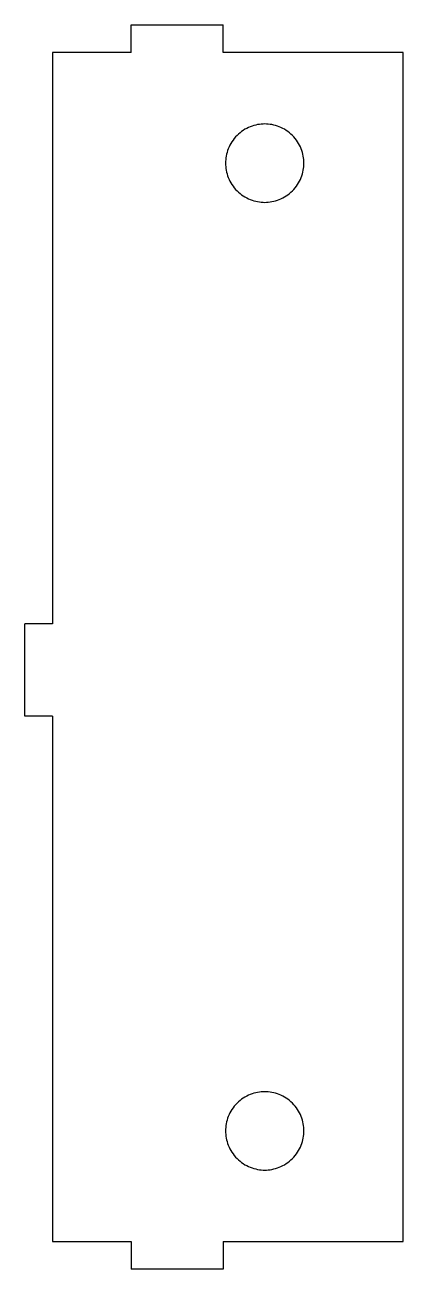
# Model space of a CAD drawing. Extents: x 236 to 277, y 184 to 319.
import ezdxf

# ---------------------------------------------------------------- set-up
doc = ezdxf.new("R2010")
doc.units = 0
doc.layers.get('0').update_dxf_attribs({"linetype": 'CONTINUOUS'})

msp = doc.modelspace()

# ---------------------------------------------------------------- linework, layer by layer
at = {"color": 7, "linetype": 'CONTINUOUS'}
for p, q in [((247.45, 316.25), (247.45, 319.25)), ((247.45, 319.25), (257.45, 319.25)), ((257.45, 316.25), (257.45, 319.25)), ((247.45, 316.25), (238.95, 316.25)), ((238.95, 316.25), (238.95, 254.25)), ((276.95, 316.25), (257.45, 316.25)), ((276.95, 187.25), (276.95, 316.25)), ((235.95, 244.25), (235.95, 254.25)), ((238.95, 254.25), (235.95, 254.25)), ((238.95, 244.25), (235.95, 244.25)), ((238.95, 244.25), (238.95, 187.25)), ((238.95, 187.25), (247.45, 187.25)), ((247.45, 187.25), (247.45, 184.25)), ((257.45, 187.25), (276.95, 187.25)), ((257.45, 187.25), (257.45, 184.25)), ((257.45, 184.25), (247.45, 184.25))]:
    msp.add_line(p, q, dxfattribs=at)
for points in [[(257.7, 304.25), (257.7, 304.75), (257.79, 305.3), (258.2, 306.34), (258.53, 306.84), (259.36, 307.67), (259.86, 308), (260.91, 308.41), (261.45, 308.5), (262.45, 308.5), (262.99, 308.41), (264.04, 308), (264.54, 307.67), (265.37, 306.84), (265.69, 306.34), (266.11, 305.3), (266.2, 304.75), (266.2, 303.75), (266.11, 303.21), (265.69, 302.17), (265.37, 301.66), (264.54, 300.83), (264.04, 300.51), (262.99, 300.1), (262.45, 300), (261.45, 300), (260.91, 300.1), (259.86, 300.51), (259.36, 300.83), (258.53, 301.66), (258.2, 302.17), (257.79, 303.21), (257.7, 303.75), (257.7, 304.25)], [(257.7, 199.25), (257.7, 199.75), (257.79, 200.3), (258.2, 201.34), (258.53, 201.84), (259.36, 202.67), (259.86, 203), (260.91, 203.41), (261.45, 203.5), (262.45, 203.5), (262.99, 203.41), (264.04, 203), (264.54, 202.67), (265.37, 201.84), (265.69, 201.34), (266.11, 200.3), (266.2, 199.75), (266.2, 198.75), (266.11, 198.21), (265.69, 197.17), (265.37, 196.66), (264.54, 195.83), (264.04, 195.51), (262.99, 195.1), (262.45, 195), (261.45, 195), (260.91, 195.1), (259.86, 195.51), (259.36, 195.83), (258.53, 196.66), (258.2, 197.17), (257.79, 198.21), (257.7, 198.75), (257.7, 199.25)]]:
    msp.add_open_spline(points, degree=3, knots=[0, 0, 0, 0, 0.0625, 0.0625, 0.125, 0.125, 0.1875, 0.1875, 0.25, 0.25, 0.3125, 0.3125, 0.375, 0.375, 0.4375, 0.4375, 0.5, 0.5, 0.5625, 0.5625, 0.625, 0.625, 0.6875, 0.6875, 0.75, 0.75, 0.8125, 0.8125, 0.875, 0.875, 0.9375, 0.9375, 1, 1, 1, 1], dxfattribs=at)

doc.saveas('drawing.dxf')
